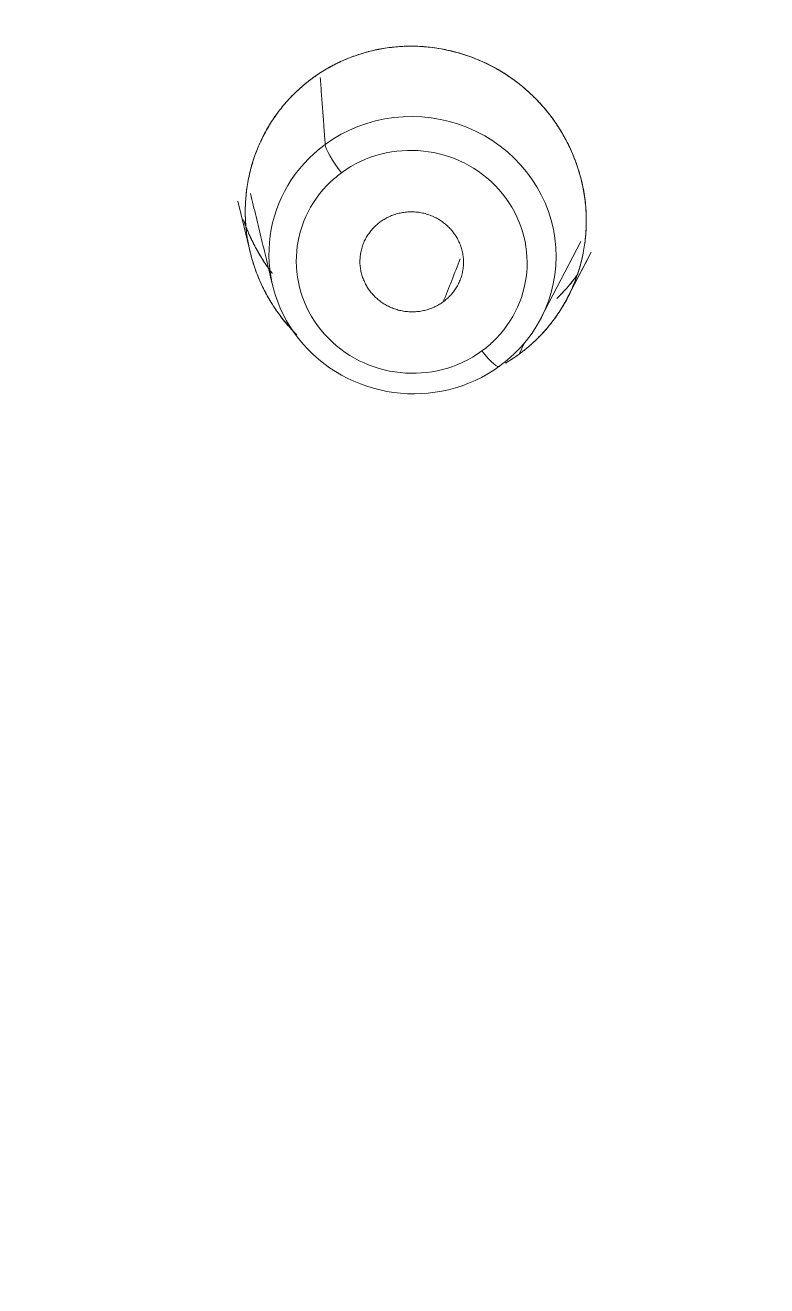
# Model space of a CAD drawing. Extents: x 5217 to 6345, y 0 to 827.
# Drawn here: x 5728.35 to 5736.22, y 513.7 to 527.08 of the extents above; entities that cross this region are included whole.
import ezdxf

# ---------------------------------------------------------------- set-up
doc = ezdxf.new("R2010")
doc.units = 0
doc.header["$LTSCALE"] = 30
doc.header["$MEASUREMENT"] = 0
doc.linetypes.add('HIDDEN2', pattern=[4.7625, 3.175, -1.5875])
doc.layers.add('1', color=7, linetype='CONTINUOUS')
doc.layers.add('2', color=1, linetype='HIDDEN2')

msp = doc.modelspace()

# ---------------------------------------------------------------- linework, layer by layer
at = {"layer": '1', "color": 7, "linetype": 'Continuous', "lineweight": 18}
for p, q in [((5730.609, 525.215), (5730.739, 524.675)), ((5730.609, 525.215), (5730.739, 524.675)), ((5733.827, 523.97), (5734.251, 524.785)), ((5734.11, 524.189), (5734.361, 524.672)), ((5734.11, 524.189), (5734.331, 524.614)), ((5734.103, 524.176), (5734.11, 524.189)), ((5733.595, 523.588), (5733.648, 523.703)), ((5733.595, 523.588), (5733.648, 523.703)), ((5733.648, 523.703), (5733.595, 523.588)), ((5733.648, 523.703), (5733.595, 523.588))]:
    msp.add_line(p, q, dxfattribs=at)
for centre, major_axis, ratio, start_param, end_param in [((5757.244, 496.519), (-59.628, 0), 0.953717, 3.141593, 6.283185), ((5757.244, 496.519), (-59.628, 0), 0.953717, 3.141593, 6.274276), ((5732.464, 524.64), (1.514, -0.185), 0.964895, 5.483605, 8.625198), ((5732.464, 524.64), (1.514, -0.185), 0.964895, 2.342013, 5.483605)]:
    msp.add_ellipse(centre, major_axis=major_axis, ratio=ratio, start_param=start_param, end_param=end_param, dxfattribs=at)
at = {"layer": '1', "color": 7, "linetype": 'Continuous', "lineweight": 13}
for centre, major_axis, ratio, start_param, end_param in [((5732.455, 524.569), (1.217, -0.149), 0.964895, 5.606381, 8.625198), ((5731.719, 525.593), (0.177, -0.242), 0.183058, 3.42653, 4.905143), ((5732.455, 524.569), (1.217, -0.149), 0.964895, 2.342013, 2.464788), ((5732.455, 524.569), (1.217, -0.149), 0.964895, 2.464788, 5.483605), ((5732.455, 524.569), (1.217, -0.149), 0.964895, 5.483605, 5.606381), ((5733.21, 523.701), (0.177, -0.242), 0.183058, 4.905143, 6.383756)]:
    msp.add_ellipse(centre, major_axis=major_axis, ratio=ratio, start_param=start_param, end_param=end_param, dxfattribs=at)
at = {"layer": '1', "color": 7, "linetype": 'Continuous', "lineweight": 18}
for points, knots in [([(5759.712, 439.668), (5760.292, 439.691), (5761.968, 439.78), (5764.735, 440.04), (5767.995, 440.52), (5771.222, 441.172), (5774.407, 441.992), (5777.54, 442.979), (5780.611, 444.129), (5783.61, 445.439), (5786.529, 446.905), (5789.359, 448.523), (5792.092, 450.287), (5794.718, 452.192), (5797.229, 454.232), (5799.619, 456.402), (5801.88, 458.694), (5804.005, 461.101), (5805.987, 463.617), (5807.821, 466.233), (5809.501, 468.942), (5811.021, 471.735), (5812.378, 474.604), (5813.566, 477.54), (5814.583, 480.534), (5815.426, 483.576), (5816.091, 486.659), (5816.577, 489.772), (5816.882, 492.905), (5817.005, 496.05), (5816.947, 499.196), (5816.706, 502.335), (5816.285, 505.456), (5815.684, 508.55), (5814.904, 511.608), (5813.949, 514.62), (5812.822, 517.578), (5811.525, 520.471), (5810.063, 523.292), (5808.44, 526.031), (5806.66, 528.681), (5804.731, 531.234), (5802.657, 533.681), (5800.444, 536.015), (5798.1, 538.229), (5795.631, 540.316), (5793.045, 542.27), (5790.35, 544.085), (5787.555, 545.755), (5784.667, 547.276), (5781.695, 548.643), (5778.649, 549.85), (5775.538, 550.896), (5772.371, 551.776), (5769.157, 552.489), (5765.908, 553.031), (5762.632, 553.401), (5759.34, 553.598), (5756.041, 553.622), (5752.746, 553.471), (5749.464, 553.148), (5746.207, 552.652), (5742.982, 551.986), (5739.802, 551.151), (5736.674, 550.149), (5733.609, 548.985), (5730.617, 547.661), (5727.705, 546.181), (5724.883, 544.551), (5722.16, 542.774), (5719.544, 540.857), (5717.043, 538.805), (5714.664, 536.624), (5712.415, 534.322), (5710.302, 531.904), (5708.333, 529.379), (5706.512, 526.755), (5704.847, 524.038), (5703.34, 521.238), (5701.998, 518.363), (5700.825, 515.422), (5699.823, 512.423), (5698.996, 509.377), (5698.347, 506.291), (5697.877, 503.176), (5697.588, 500.041), (5697.48, 496.896), (5697.555, 493.75), (5697.811, 490.612), (5698.249, 487.493), (5698.866, 484.402), (5699.661, 481.348), (5700.631, 478.34), (5701.774, 475.388), (5703.085, 472.5), (5704.562, 469.686), (5706.199, 466.954), (5707.991, 464.313), (5709.934, 461.769), (5712.021, 459.332), (5714.245, 457.008), (5716.601, 454.805), (5719.08, 452.73), (5721.676, 450.788), (5724.38, 448.985), (5727.184, 447.328), (5730.08, 445.82), (5733.058, 444.468), (5736.111, 443.274), (5739.227, 442.243), (5742.399, 441.377), (5745.616, 440.68), (5748.868, 440.153), (5751.926, 439.822), (5753.898, 439.702), (5754.776, 439.668)], [0, 0, 0, 0, 0.004702, 0.013606, 0.022511, 0.031416, 0.040321, 0.049226, 0.058131, 0.067035, 0.07594, 0.084844, 0.093748, 0.102652, 0.111556, 0.120459, 0.129362, 0.138265, 0.147168, 0.15607, 0.164972, 0.173874, 0.182775, 0.191676, 0.200577, 0.209478, 0.218378, 0.227279, 0.236179, 0.245079, 0.253978, 0.262878, 0.271778, 0.280678, 0.289578, 0.298478, 0.307379, 0.316279, 0.32518, 0.334081, 0.342982, 0.351884, 0.360785, 0.369687, 0.37859, 0.387493, 0.396396, 0.405299, 0.414202, 0.423106, 0.43201, 0.440914, 0.449818, 0.458723, 0.467628, 0.476532, 0.485437, 0.494342, 0.503247, 0.512152, 0.521057, 0.529962, 0.538867, 0.547772, 0.556677, 0.565582, 0.574486, 0.583391, 0.592295, 0.601199, 0.610103, 0.619007, 0.62791, 0.636813, 0.645716, 0.654619, 0.663521, 0.672423, 0.681325, 0.690226, 0.699127, 0.708028, 0.716929, 0.725829, 0.734729, 0.743629, 0.752529, 0.761429, 0.770329, 0.779229, 0.788129, 0.797029, 0.805929, 0.814829, 0.82373, 0.832631, 0.841532, 0.850433, 0.859334, 0.868236, 0.877138, 0.886041, 0.894944, 0.903847, 0.91275, 0.921653, 0.930557, 0.939461, 0.948365, 0.95727, 0.966174, 0.975079, 0.983983, 0.992888, 1, 1, 1, 1]), ([(5793.07, 451.033), (5793.622, 451.416), (5795.04, 452.443), (5797.228, 454.234), (5799.62, 456.401), (5801.88, 458.694), (5804.005, 461.101), (5805.987, 463.617), (5807.821, 466.233), (5809.501, 468.942), (5811.021, 471.735), (5812.378, 474.604), (5813.566, 477.54), (5814.583, 480.534), (5815.426, 483.576), (5816.091, 486.659), (5816.577, 489.772), (5816.882, 492.905), (5817.005, 496.05), (5816.947, 499.196), (5816.706, 502.335), (5816.285, 505.456), (5815.684, 508.55), (5814.904, 511.608), (5813.949, 514.62), (5812.822, 517.578), (5811.525, 520.471), (5810.063, 523.292), (5808.44, 526.031), (5806.66, 528.681), (5804.731, 531.234), (5802.657, 533.681), (5800.444, 536.015), (5798.1, 538.229), (5795.631, 540.316), (5793.045, 542.27), (5790.35, 544.085), (5787.555, 545.755), (5784.667, 547.276), (5781.695, 548.643), (5778.649, 549.85), (5775.538, 550.896), (5772.371, 551.776), (5769.157, 552.489), (5765.908, 553.031), (5762.632, 553.401), (5759.34, 553.598), (5756.041, 553.622), (5752.746, 553.471), (5749.464, 553.148), (5746.207, 552.652), (5742.982, 551.986), (5739.802, 551.151), (5736.674, 550.149), (5733.609, 548.985), (5730.617, 547.661), (5727.705, 546.181), (5724.883, 544.551), (5722.16, 542.774), (5719.544, 540.857), (5717.043, 538.805), (5714.664, 536.624), (5712.415, 534.322), (5710.302, 531.904), (5708.333, 529.379), (5706.512, 526.755), (5704.847, 524.038), (5703.34, 521.238), (5701.998, 518.363), (5700.825, 515.422), (5699.823, 512.423), (5698.996, 509.377), (5698.347, 506.291), (5697.877, 503.176), (5697.588, 500.041), (5697.48, 496.896), (5697.555, 493.75), (5697.811, 490.612), (5698.249, 487.493), (5698.866, 484.402), (5699.661, 481.348), (5700.631, 478.34), (5701.774, 475.388), (5703.085, 472.5), (5704.562, 469.686), (5706.199, 466.954), (5707.991, 464.313), (5709.934, 461.769), (5712.021, 459.332), (5714.246, 457.009), (5716.6, 454.804), (5719.085, 452.736), (5720.978, 451.284), (5722.066, 450.56), (5722.254, 450.437)], [0, 0, 0, 0, 0.006833, 0.017845, 0.028856, 0.039868, 0.050878, 0.061889, 0.072899, 0.083908, 0.094918, 0.105926, 0.116935, 0.127943, 0.138951, 0.149959, 0.160966, 0.171973, 0.18298, 0.193987, 0.204994, 0.216001, 0.227008, 0.238016, 0.249023, 0.26003, 0.271038, 0.282046, 0.293055, 0.304063, 0.315072, 0.326082, 0.337091, 0.348102, 0.359112, 0.370123, 0.381134, 0.392146, 0.403157, 0.414169, 0.425182, 0.436194, 0.447207, 0.45822, 0.469233, 0.480246, 0.491259, 0.502272, 0.513286, 0.524299, 0.535313, 0.546326, 0.557339, 0.568352, 0.579365, 0.590378, 0.601391, 0.612403, 0.623416, 0.634428, 0.645439, 0.656451, 0.667462, 0.678472, 0.689483, 0.700493, 0.711502, 0.722512, 0.73352, 0.744529, 0.755537, 0.766545, 0.777553, 0.78856, 0.799567, 0.810574, 0.821581, 0.832588, 0.843595, 0.854602, 0.865609, 0.876617, 0.887624, 0.898632, 0.90964, 0.920649, 0.931657, 0.942666, 0.953676, 0.964686, 0.975696, 0.986706, 0.997717, 1, 1, 1, 1]), ([(5731.402, 526.52), (5731.408, 526.524), (5731.42, 526.532), (5731.437, 526.545), (5731.455, 526.557), (5731.473, 526.569), (5731.491, 526.581), (5731.51, 526.592), (5731.528, 526.604), (5731.547, 526.615), (5731.565, 526.626), (5731.584, 526.636), (5731.603, 526.647), (5731.623, 526.657), (5731.642, 526.667), (5731.661, 526.677), (5731.681, 526.686), (5731.721, 526.705), (5731.782, 526.731), (5731.865, 526.762), (5731.95, 526.789), (5732.066, 526.82), (5732.216, 526.847), (5732.399, 526.862), (5732.583, 526.857), (5732.829, 526.825), (5733.128, 526.742), (5733.402, 526.601), (5733.601, 526.458), (5733.739, 526.337), (5733.865, 526.203), (5733.978, 526.058), (5734.074, 525.904), (5734.154, 525.743), (5734.218, 525.577), (5734.266, 525.409), (5734.296, 525.24), (5734.31, 525.07), (5734.308, 524.899), (5734.289, 524.728), (5734.255, 524.559), (5734.204, 524.395), (5734.138, 524.238), (5734.07, 524.112), (5734.008, 524.017), (5733.959, 523.947), (5733.906, 523.88), (5733.86, 523.828), (5733.823, 523.788), (5733.796, 523.761), (5733.769, 523.734), (5733.742, 523.708), (5733.713, 523.683), (5733.684, 523.658), (5733.655, 523.634), (5733.625, 523.611), (5733.605, 523.596), (5733.595, 523.588)], [0, 0, 0, 0, 0.003842, 0.007683, 0.011523, 0.015363, 0.019203, 0.023044, 0.026887, 0.030731, 0.034577, 0.038427, 0.04228, 0.046136, 0.049998, 0.053864, 0.057735, 0.061612, 0.077337, 0.093022, 0.108703, 0.124414, 0.156734, 0.188882, 0.221179, 0.253947, 0.318961, 0.382775, 0.414658, 0.44671, 0.479079, 0.510956, 0.542579, 0.574412, 0.605411, 0.636029, 0.666086, 0.696092, 0.726326, 0.756672, 0.787413, 0.817744, 0.847972, 0.87841, 0.893597, 0.908758, 0.923932, 0.939159, 0.945952, 0.952729, 0.959493, 0.966247, 0.972995, 0.979741, 0.986488, 0.99324, 1, 1, 1, 1]), ([(5731.402, 526.52), (5731.408, 526.524), (5731.42, 526.532), (5731.437, 526.545), (5731.455, 526.557), (5731.473, 526.569), (5731.491, 526.581), (5731.51, 526.592), (5731.528, 526.604), (5731.547, 526.615), (5731.565, 526.626), (5731.584, 526.636), (5731.603, 526.647), (5731.623, 526.657), (5731.642, 526.667), (5731.661, 526.677), (5731.681, 526.686), (5731.721, 526.705), (5731.782, 526.731), (5731.865, 526.762), (5731.95, 526.789), (5732.066, 526.82), (5732.216, 526.847), (5732.399, 526.862), (5732.583, 526.857), (5732.829, 526.825), (5733.128, 526.742), (5733.402, 526.601), (5733.601, 526.458), (5733.739, 526.337), (5733.865, 526.203), (5733.978, 526.058), (5734.074, 525.904), (5734.154, 525.743), (5734.218, 525.577), (5734.266, 525.409), (5734.296, 525.24), (5734.31, 525.07), (5734.308, 524.899), (5734.289, 524.728), (5734.255, 524.559), (5734.204, 524.395), (5734.138, 524.238), (5734.07, 524.112), (5734.008, 524.017), (5733.959, 523.947), (5733.906, 523.88), (5733.86, 523.828), (5733.823, 523.788), (5733.796, 523.761), (5733.769, 523.734), (5733.742, 523.708), (5733.713, 523.683), (5733.684, 523.658), (5733.655, 523.634), (5733.625, 523.611), (5733.605, 523.596), (5733.595, 523.588)], [0, 0, 0, 0, 0.003842, 0.007683, 0.011523, 0.015363, 0.019203, 0.023044, 0.026887, 0.030731, 0.034577, 0.038427, 0.04228, 0.046136, 0.049998, 0.053864, 0.057735, 0.061612, 0.077337, 0.093022, 0.108703, 0.124414, 0.156734, 0.188882, 0.221179, 0.253947, 0.318961, 0.382775, 0.414658, 0.44671, 0.479079, 0.510956, 0.542579, 0.574412, 0.605411, 0.636029, 0.666086, 0.696092, 0.726326, 0.756672, 0.787413, 0.817744, 0.847972, 0.87841, 0.893597, 0.908758, 0.923932, 0.939159, 0.945952, 0.952729, 0.959493, 0.966247, 0.972995, 0.979741, 0.986488, 0.99324, 1, 1, 1, 1]), ([(5733.595, 523.588), (5733.6, 523.592), (5733.611, 523.6), (5733.628, 523.613), (5733.645, 523.626), (5733.661, 523.639), (5733.677, 523.653), (5733.694, 523.666), (5733.71, 523.68), (5733.725, 523.694), (5733.741, 523.708), (5733.757, 523.723), (5733.772, 523.737), (5733.787, 523.752), (5733.803, 523.767), (5733.818, 523.782), (5733.832, 523.798), (5733.862, 523.829), (5733.904, 523.878), (5733.958, 523.946), (5734.008, 524.016), (5734.068, 524.11), (5734.135, 524.233), (5734.202, 524.389), (5734.254, 524.555), (5734.288, 524.72), (5734.307, 524.884), (5734.311, 525.05), (5734.298, 525.226), (5734.268, 525.396), (5734.221, 525.569), (5734.154, 525.746), (5734.082, 525.887), (5734.019, 525.991), (5733.983, 526.046), (5733.946, 526.097), (5733.907, 526.148), (5733.858, 526.208), (5733.798, 526.275), (5733.731, 526.342), (5733.652, 526.414), (5733.556, 526.49), (5733.451, 526.563), (5733.34, 526.63), (5733.224, 526.688), (5733.09, 526.745), (5732.938, 526.795), (5732.783, 526.83), (5732.643, 526.85), (5732.508, 526.86), (5732.363, 526.859), (5732.237, 526.848), (5732.139, 526.833), (5732.068, 526.819), (5731.996, 526.802), (5731.901, 526.775), (5731.784, 526.734), (5731.681, 526.687), (5731.612, 526.652), (5731.575, 526.632), (5731.539, 526.611), (5731.504, 526.589), (5731.469, 526.567), (5731.435, 526.544), (5731.413, 526.528), (5731.402, 526.52)], [0, 0, 0, 0, 0.003718, 0.007442, 0.011172, 0.014908, 0.01865, 0.022398, 0.026152, 0.029912, 0.033678, 0.037451, 0.041229, 0.045013, 0.048804, 0.052601, 0.056404, 0.060213, 0.075562, 0.090903, 0.106236, 0.121564, 0.150723, 0.180683, 0.211788, 0.24327, 0.270324, 0.299188, 0.331211, 0.363876, 0.39005, 0.425478, 0.463229, 0.473394, 0.488926, 0.49775, 0.506324, 0.522855, 0.5385, 0.553185, 0.572821, 0.594131, 0.61712, 0.639697, 0.662303, 0.684936, 0.716041, 0.74609, 0.768221, 0.79008, 0.817577, 0.844268, 0.857153, 0.869792, 0.882788, 0.89593, 0.922298, 0.948559, 0.955995, 0.963402, 0.970779, 0.978128, 0.985448, 0.992738, 1, 1, 1, 1]), ([(5733.595, 523.588), (5733.6, 523.592), (5733.611, 523.6), (5733.628, 523.613), (5733.645, 523.626), (5733.661, 523.639), (5733.677, 523.653), (5733.694, 523.666), (5733.71, 523.68), (5733.725, 523.694), (5733.741, 523.708), (5733.757, 523.723), (5733.772, 523.737), (5733.787, 523.752), (5733.803, 523.767), (5733.818, 523.782), (5733.832, 523.798), (5733.862, 523.829), (5733.904, 523.878), (5733.958, 523.946), (5734.008, 524.016), (5734.068, 524.11), (5734.135, 524.233), (5734.202, 524.389), (5734.254, 524.555), (5734.288, 524.72), (5734.307, 524.884), (5734.311, 525.05), (5734.298, 525.226), (5734.268, 525.396), (5734.221, 525.569), (5734.154, 525.746), (5734.082, 525.887), (5734.019, 525.991), (5733.983, 526.046), (5733.946, 526.097), (5733.907, 526.148), (5733.858, 526.208), (5733.798, 526.275), (5733.731, 526.342), (5733.652, 526.414), (5733.556, 526.49), (5733.451, 526.563), (5733.34, 526.63), (5733.224, 526.688), (5733.09, 526.745), (5732.938, 526.795), (5732.783, 526.83), (5732.643, 526.85), (5732.508, 526.86), (5732.363, 526.859), (5732.237, 526.848), (5732.139, 526.833), (5732.068, 526.819), (5731.996, 526.802), (5731.901, 526.775), (5731.784, 526.734), (5731.681, 526.687), (5731.612, 526.652), (5731.575, 526.632), (5731.539, 526.611), (5731.504, 526.589), (5731.469, 526.567), (5731.435, 526.544), (5731.413, 526.528), (5731.402, 526.52)], [0, 0, 0, 0, 0.003718, 0.007442, 0.011172, 0.014908, 0.01865, 0.022398, 0.026152, 0.029912, 0.033678, 0.037451, 0.041229, 0.045013, 0.048804, 0.052601, 0.056404, 0.060213, 0.075562, 0.090903, 0.106236, 0.121564, 0.150723, 0.180683, 0.211788, 0.24327, 0.270324, 0.299188, 0.331211, 0.363876, 0.39005, 0.425478, 0.463229, 0.473394, 0.488926, 0.49775, 0.506324, 0.522855, 0.5385, 0.553185, 0.572821, 0.594131, 0.61712, 0.639697, 0.662303, 0.684936, 0.716041, 0.74609, 0.768221, 0.79008, 0.817577, 0.844268, 0.857153, 0.869792, 0.882788, 0.89593, 0.922298, 0.948559, 0.955995, 0.963402, 0.970779, 0.978128, 0.985448, 0.992738, 1, 1, 1, 1]), ([(5731.184, 523.846), (5731.183, 523.848), (5731.141, 523.894), (5731.061, 523.989), (5730.958, 524.14), (5730.869, 524.302), (5730.797, 524.472), (5730.743, 524.648), (5730.706, 524.828), (5730.687, 525.008), (5730.687, 525.189), (5730.705, 525.367), (5730.74, 525.542), (5730.792, 525.71), (5730.86, 525.871), (5730.929, 525.999), (5730.991, 526.095), (5731.041, 526.165), (5731.094, 526.232), (5731.141, 526.285), (5731.18, 526.327), (5731.21, 526.356), (5731.24, 526.386), (5731.271, 526.414), (5731.303, 526.442), (5731.335, 526.468), (5731.368, 526.495), (5731.391, 526.511), (5731.402, 526.52)], [0, 0, 0, 0, 0.001958, 0.0613, 0.121262, 0.18174, 0.242248, 0.302704, 0.362722, 0.422891, 0.482177, 0.541604, 0.60024, 0.658756, 0.716528, 0.774344, 0.802814, 0.831226, 0.859639, 0.888112, 0.902136, 0.916135, 0.930116, 0.944087, 0.958053, 0.972023, 0.986003, 1, 1, 1, 1]), ([(5731.402, 526.52), (5731.396, 526.516), (5731.385, 526.507), (5731.369, 526.495), (5731.352, 526.482), (5731.336, 526.469), (5731.32, 526.456), (5731.304, 526.442), (5731.288, 526.428), (5731.272, 526.415), (5731.256, 526.4), (5731.241, 526.386), (5731.226, 526.372), (5731.21, 526.357), (5731.195, 526.342), (5731.181, 526.327), (5731.166, 526.312), (5731.137, 526.28), (5731.094, 526.232), (5731.041, 526.165), (5730.991, 526.095), (5730.93, 526.001), (5730.862, 525.876), (5730.794, 525.717), (5730.741, 525.547), (5730.707, 525.377), (5730.689, 525.209), (5730.686, 525.034), (5730.703, 524.845), (5730.737, 524.672), (5730.78, 524.527), (5730.822, 524.412), (5730.866, 524.314), (5730.911, 524.225), (5730.963, 524.135), (5731.016, 524.055), (5731.06, 523.995), (5731.088, 523.958), (5731.123, 523.915), (5731.171, 523.86), (5731.213, 523.816), (5731.234, 523.794)], [0, 0, 0, 0, 0.006745, 0.013501, 0.020268, 0.027046, 0.033834, 0.040633, 0.047443, 0.054264, 0.061095, 0.067938, 0.074791, 0.081655, 0.08853, 0.095416, 0.102312, 0.10922, 0.137044, 0.164859, 0.192665, 0.220463, 0.274523, 0.330379, 0.388638, 0.447845, 0.497995, 0.55309, 0.616428, 0.681241, 0.722444, 0.761846, 0.799452, 0.825433, 0.857777, 0.898647, 0.917162, 0.929698, 0.942761, 0.970538, 1, 1, 1, 1]), ([(5731.184, 523.846), (5731.183, 523.848), (5731.141, 523.894), (5731.061, 523.989), (5730.958, 524.14), (5730.869, 524.302), (5730.797, 524.472), (5730.743, 524.648), (5730.706, 524.828), (5730.687, 525.008), (5730.687, 525.189), (5730.705, 525.367), (5730.74, 525.542), (5730.792, 525.71), (5730.86, 525.871), (5730.929, 525.999), (5730.991, 526.095), (5731.041, 526.165), (5731.094, 526.232), (5731.141, 526.285), (5731.18, 526.327), (5731.21, 526.356), (5731.24, 526.386), (5731.271, 526.414), (5731.303, 526.442), (5731.335, 526.468), (5731.368, 526.495), (5731.391, 526.511), (5731.402, 526.52)], [0, 0, 0, 0, 0.001958, 0.0613, 0.121262, 0.18174, 0.242248, 0.302704, 0.362722, 0.422891, 0.482177, 0.541604, 0.60024, 0.658756, 0.716528, 0.774344, 0.802814, 0.831226, 0.859639, 0.888112, 0.902136, 0.916135, 0.930116, 0.944087, 0.958053, 0.972023, 0.986003, 1, 1, 1, 1]), ([(5731.402, 526.52), (5731.396, 526.516), (5731.385, 526.507), (5731.369, 526.495), (5731.352, 526.482), (5731.336, 526.469), (5731.32, 526.456), (5731.304, 526.442), (5731.288, 526.428), (5731.272, 526.415), (5731.256, 526.4), (5731.241, 526.386), (5731.226, 526.372), (5731.21, 526.357), (5731.195, 526.342), (5731.181, 526.327), (5731.166, 526.312), (5731.137, 526.28), (5731.094, 526.232), (5731.041, 526.165), (5730.991, 526.095), (5730.93, 526.001), (5730.862, 525.876), (5730.794, 525.717), (5730.741, 525.547), (5730.707, 525.377), (5730.689, 525.209), (5730.686, 525.034), (5730.703, 524.845), (5730.737, 524.672), (5730.78, 524.527), (5730.822, 524.412), (5730.866, 524.314), (5730.911, 524.225), (5730.963, 524.135), (5731.016, 524.055), (5731.06, 523.995), (5731.088, 523.958), (5731.123, 523.915), (5731.171, 523.86), (5731.213, 523.816), (5731.234, 523.794)], [0, 0, 0, 0, 0.006745, 0.013501, 0.020268, 0.027046, 0.033834, 0.040633, 0.047443, 0.054264, 0.061095, 0.067938, 0.074791, 0.081655, 0.08853, 0.095416, 0.102312, 0.10922, 0.137044, 0.164859, 0.192665, 0.220463, 0.274523, 0.330379, 0.388638, 0.447845, 0.497995, 0.55309, 0.616428, 0.681241, 0.722444, 0.761846, 0.799452, 0.825433, 0.857777, 0.898647, 0.917162, 0.929698, 0.942761, 0.970538, 1, 1, 1, 1]), ([(5730.666, 525.02), (5730.674, 524.997), (5730.698, 524.932), (5730.726, 524.868), (5730.745, 524.826)], [0, 0, 0, 0, 0.346536, 1, 1, 1, 1]), ([(5730.702, 524.924), (5730.727, 524.863), (5730.784, 524.741), (5730.853, 524.623), (5730.891, 524.565), (5730.891, 524.565)], [0, 0, 0, 0, 0.488032, 0.995532, 1, 1, 1, 1]), ([(5730.818, 524.683), (5730.813, 524.693), (5730.802, 524.713), (5730.79, 524.735), (5730.781, 524.754), (5730.765, 524.784), (5730.75, 524.816), (5730.738, 524.842), (5730.736, 524.846)], [0, 0, 0, 0, 0.176492, 0.379526, 0.415448, 0.518926, 0.931237, 1, 1, 1, 1]), ([(5730.975, 524.445), (5730.974, 524.448), (5730.961, 524.465), (5730.927, 524.511), (5730.877, 524.584), (5730.824, 524.673), (5730.78, 524.753), (5730.755, 524.805), (5730.745, 524.827)], [0, 0, 0, 0, 0.018697, 0.142739, 0.383974, 0.615233, 0.835544, 1, 1, 1, 1]), ([(5733.997, 524.181), (5734, 524.184), (5734.009, 524.192), (5734.022, 524.206), (5734.038, 524.222), (5734.053, 524.238), (5734.085, 524.272), (5734.132, 524.325), (5734.183, 524.389), (5734.212, 524.429), (5734.222, 524.444)], [0, 0, 0, 0, 0.037137, 0.101202, 0.165336, 0.22955, 0.293853, 0.569942, 0.845323, 1, 1, 1, 1]), ([(5733.998, 524.181), (5734.001, 524.185), (5734.01, 524.194), (5734.024, 524.208), (5734.04, 524.224), (5734.071, 524.256), (5734.116, 524.307), (5734.168, 524.37), (5734.199, 524.411), (5734.211, 524.428)], [0, 0, 0, 0, 0.046803, 0.115427, 0.184113, 0.252871, 0.530414, 0.807256, 1, 1, 1, 1]), ([(5733.595, 523.588), (5733.589, 523.584), (5733.577, 523.575), (5733.56, 523.563), (5733.542, 523.551), (5733.524, 523.539), (5733.506, 523.527), (5733.488, 523.516), (5733.47, 523.505), (5733.457, 523.497), (5733.451, 523.494)], [0, 0, 0, 0, 0.125412, 0.250727, 0.375966, 0.50115, 0.626301, 0.751439, 0.876585, 1, 1, 1, 1]), ([(5733.451, 523.494), (5733.452, 523.494), (5733.465, 523.502), (5733.489, 523.517), (5733.525, 523.54), (5733.56, 523.563), (5733.583, 523.58), (5733.595, 523.588)], [0, 0, 0, 0, 0.009287, 0.258144, 0.506212, 0.753496, 1, 1, 1, 1]), ([(5733.595, 523.588), (5733.589, 523.584), (5733.577, 523.575), (5733.56, 523.563), (5733.542, 523.551), (5733.524, 523.539), (5733.506, 523.527), (5733.488, 523.516), (5733.47, 523.505), (5733.457, 523.497), (5733.451, 523.494)], [0, 0, 0, 0, 0.125412, 0.250727, 0.375966, 0.50115, 0.626301, 0.751439, 0.876585, 1, 1, 1, 1]), ([(5733.451, 523.494), (5733.452, 523.494), (5733.465, 523.502), (5733.489, 523.517), (5733.525, 523.54), (5733.56, 523.563), (5733.583, 523.58), (5733.595, 523.588)], [0, 0, 0, 0, 0.009287, 0.258144, 0.506212, 0.753496, 1, 1, 1, 1])]:
    msp.add_open_spline(points, degree=3, knots=knots, dxfattribs=at)
for points, weights, knots in [([(5816.872, 496.519), (5816.872, 553.388), (5757.244, 553.388), (5697.616, 553.388), (5697.616, 496.519)], [1, 0.707106781187, 1, 0.707106781187, 1], [0, 0, 0, 0.5, 0.5, 1, 1, 1]), ([(5816.872, 496.519), (5816.872, 553.388), (5757.244, 553.388), (5698.144, 553.388), (5697.618, 497.026)], [1, 0.707106781187, 1, 0.708948655878, 0.996339416072], [0, 0, 0, 0.501577, 0.501577, 1, 1, 1]), ([(5732.121, 524.993), (5732.557, 525.313), (5732.892, 524.888), (5733.226, 524.464), (5732.79, 524.145)], [1, 0.707106781189, 1, 0.707106781189, 1], [0, 0, 0, 0.5, 0.5, 1, 1, 1]), ([(5732.121, 524.993), (5731.684, 524.674), (5732.019, 524.25), (5732.353, 523.825), (5732.79, 524.145)], [1, 0.707106781184, 1, 0.707106781184, 1], [0, 0, 0, 0.5, 0.5, 1, 1, 1])]:
    msp.add_rational_spline(points, weights, degree=2, knots=knots, dxfattribs=at)
at = {"layer": '1', "color": 7, "linetype": 'Continuous', "lineweight": 13}
for points, degree in [([(5731.537, 525.816), (5731.484, 526.528)], 1), ([(5732.79, 524.145), (5732.85, 524.297), (5732.911, 524.448), (5732.971, 524.6)], 3)]:
    msp.add_open_spline(points, degree=degree, dxfattribs=at)
at = {"layer": '1', "color": 7, "linetype": 'Continuous', "lineweight": 18}
msp.add_open_spline([(5730.744, 525.293), (5730.979, 524.318)], degree=1, dxfattribs=at)
at = {"layer": '2', "color": 7, "linetype": 'Continuous', "lineweight": 18}
msp.add_ellipse((5757.244, 496.914), major_axis=(-59.996, 0), ratio=0.953717, start_param=4.712389, end_param=6.214512, dxfattribs=at)
msp.add_ellipse((5757.244, 496.914), major_axis=(-59.996, 0), ratio=0.953717, start_param=4.712389, end_param=6.214512, dxfattribs=at)
msp.add_open_spline([(5757.244, 554.617), (5756.109, 554.617), (5754.517, 554.574), (5752.166, 554.419), (5750.158, 554.228), (5747.771, 553.909), (5745.273, 553.475), (5742.673, 552.909), (5740.012, 552.206), (5737.319, 551.363), (5734.615, 550.377), (5731.92, 549.247), (5729.251, 547.974), (5726.621, 546.557), (5724.045, 545), (5721.533, 543.305), (5719.098, 541.476), (5716.75, 539.515), (5714.499, 537.429), (5712.354, 535.221), (5710.322, 532.897), (5708.407, 530.458), (5706.619, 527.907), (5704.965, 525.253), (5703.457, 522.51), (5702.1, 519.685), (5700.901, 516.787), (5699.864, 513.825), (5698.995, 510.808), (5698.291, 507.744), (5697.927, 505.566), (5697.762, 504.417), (5697.746, 504.306)], degree=3, knots=[0, 0, 0, 0, 0.03946, 0.05546, 0.082036, 0.109665, 0.13934, 0.170353, 0.202419, 0.23531, 0.268863, 0.302957, 0.337499, 0.372418, 0.407657, 0.44317, 0.47892, 0.514876, 0.551012, 0.587307, 0.623741, 0.660339, 0.697303, 0.734401, 0.77158, 0.808831, 0.846149, 0.883526, 0.920958, 0.958442, 0.995976, 1, 1, 1, 1], dxfattribs=at)
msp.add_open_spline([(5757.244, 554.617), (5756.109, 554.617), (5754.517, 554.574), (5752.166, 554.419), (5750.158, 554.228), (5747.771, 553.909), (5745.273, 553.475), (5742.673, 552.909), (5740.012, 552.206), (5737.319, 551.363), (5734.615, 550.377), (5731.92, 549.247), (5729.251, 547.974), (5726.621, 546.557), (5724.045, 545), (5721.533, 543.305), (5719.098, 541.476), (5716.75, 539.515), (5714.499, 537.429), (5712.354, 535.221), (5710.322, 532.897), (5708.407, 530.458), (5706.619, 527.907), (5704.965, 525.253), (5703.457, 522.51), (5702.1, 519.685), (5700.901, 516.787), (5699.864, 513.825), (5698.995, 510.808), (5698.291, 507.744), (5697.927, 505.566), (5697.762, 504.417), (5697.746, 504.306)], degree=3, knots=[0, 0, 0, 0, 0.03946, 0.05546, 0.082036, 0.109665, 0.13934, 0.170353, 0.202419, 0.23531, 0.268863, 0.302957, 0.337499, 0.372418, 0.407657, 0.44317, 0.47892, 0.514876, 0.551012, 0.587307, 0.623741, 0.660339, 0.697303, 0.734401, 0.77158, 0.808831, 0.846149, 0.883526, 0.920958, 0.958442, 0.995976, 1, 1, 1, 1], dxfattribs=at)
for points, weights, knots in [([(5816.793, 500.826), (5814.284, 534.77), (5781.748, 548.738), (5780.301, 549.359), (5778.822, 549.906), (5724.612, 569.95), (5702.172, 518.796), (5698.494, 510.411), (5697.736, 501.351)], [0.925008169637, 0.825553196241, 1, 0.999647191397, 1, 0.716378052159, 1, 0.939059780537, 0.904307311186], [0, 0, 0, 0.343999, 0.343999, 0.358407, 0.358407, 0.886526, 0.886526, 1, 1, 1]), ([(5778.822, 549.906), (5724.612, 569.95), (5702.172, 518.796), (5698.98, 511.52), (5697.983, 503.69)], [1, 0.716378052159, 1, 0.946687935418, 0.913417875706], [0, 0, 0, 0.841773, 0.841773, 1, 1, 1])]:
    msp.add_rational_spline(points, weights, degree=2, knots=knots, dxfattribs=at)

doc.saveas('drawing.dxf')
